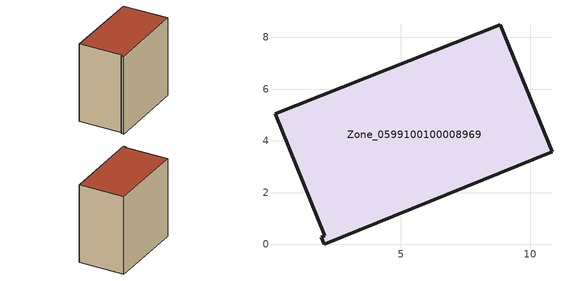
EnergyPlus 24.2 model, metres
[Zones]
Zone_0599100100008969
 floor ground (C_G): 2.03,0 1.92,0.28 2.06,0.34 0.14,5.05 8.84,8.49 10.83,3.58 z0
 wall outside (C_F): 2.03,0 10.83,3.58 8.84,8.49 0.14,5.05 2.06,0.34 1.92,0.28 2.03,0 z0:9.24
 roof outside (C_R): 1.92,0.28 2.03,0 10.83,3.58 8.84,8.49 0.14,5.05 2.06,0.34 z9.24
[BUILDING]
Pand.0599100100008969: North Axis=0; Terrain=City; Loads Convergence Tolerance Value=0.04; Temperature Convergence Tolerance Value=0.4; Solar Distribution=FullExterior; Maximum Number of Warmup Days=25; Minimum Number of Warmup Days=1
[Site:Location]
Rotterdam.The.Hague.AP_ZH_NLD Design_Conditions: Latitude=51.96; Longitude=4.45; Time Zone=1; Elevation=-4.5
[SITE:GROUNDTEMPERATURE:BUILDINGSURFACE]
18, 18, 18, 18, 18, 18, 18, 18, 18, 18, 18, 18
[MATERIAL] Thermal Absorptance=0.9; Solar Absorptance=0.7; Visible Absorptance=0.7
Name | Roughness | Thickness | Conductivity | Density | Specific Heat
G.TI.2006-2014 | MediumSmooth | 0.15 | 0.06 | 540 | 1210
F.TI.2006-2014 | Rough | 0.3 | 0.12 | 1920 | 840
R.TI.2006-2014 | MediumRough | 0.2 | 0.08 | 1500 | 1000
[CONSTRUCTION]
C_G: G.TI.2006-2014
C_F: F.TI.2006-2014
C_R: R.TI.2006-2014
[ZONE]
Zone_0599100100008969: Type=1; Multiplier=1; Ceiling Height=Autocalculate; Volume=Autocalculate; Floor Area=autocalculate; Part of Total Floor Area=Yes
[ZONEINFILTRATION:DESIGNFLOWRATE]
Infil_Zone_0599100100008969: Zone or ZoneList or Space or SpaceList=Zone_0599100100008969; Schedule=AlwaysOn; Design Flow Rate Calculation Method=Flow/Area; Flow Rate per Floor Area=0.0015; Constant Term Coefficient=1; Temperature Term Coefficient=0; Velocity Term Coefficient=0; Velocity Squared Term Coefficient=0
[HVACTEMPLATE:ZONE:IDEALLOADSAIRSYSTEM]
Zone_0599100100008969: Maximum Heating Supply Air Temperature=50; Minimum Cooling Supply Air Temperature=13; Maximum Heating Supply Air Humidity Ratio=0.0156; Minimum Cooling Supply Air Humidity Ratio=0.0077; Heating Limit=NoLimit; Cooling Limit=NoLimit; Dehumidification Control Type=ConstantSensibleHeatRatio; Cooling Sensible Heat Ratio=0.7; Dehumidification Setpoint=60; Humidification Control Type=None; Humidification Setpoint=30; Outdoor Air Method=None; Outdoor Air Flow Rate per Person=0.00944; Outdoor Air Flow Rate per Zone Floor Area=0; Outdoor Air Flow Rate per Zone=0; Demand Controlled Ventilation Type=None; Outdoor Air Economizer Type=NoEconomizer; Heat Recovery Type=None; Sensible Heat Recovery Effectiveness=0.7; Latent Heat Recovery Effectiveness=0.65
[ZONECONTROL:THERMOSTAT]
ThermostatControl_Zone_0599100100008969: Zone or ZoneList=Zone_0599100100008969; Control Type Schedule=DualSetpointControlType; Control 1=Thermostat_Zone_0599100100008969; Temperature Difference Between Cutout And Setpoint=0
[THERMOSTATSETPOINT:DUALSETPOINT]
Thermostat_Zone_0599100100008969: Heating Setpoint Temperature Schedule=HeatingSetpoint_Zone_0599100100008969; Cooling Setpoint Temperature Schedule=CoolingSetpoint_Zone_0599100100008969
[SCHEDULE:COMPACT]
HeatingSetpoint_Zone_0599100100008969: Through: 12/31, For: AllDays, Until: 24:00, 21
CoolingSetpoint_Zone_0599100100008969: Through: 12/31, For: AllDays, Until: 24:00, 24
DualSetpointControlType: Through: 12/31, For: AllDays, Until: 24:00, 4
AlwaysOn: Through: 12/31, For: AllDays, Until: 24:00, 1
